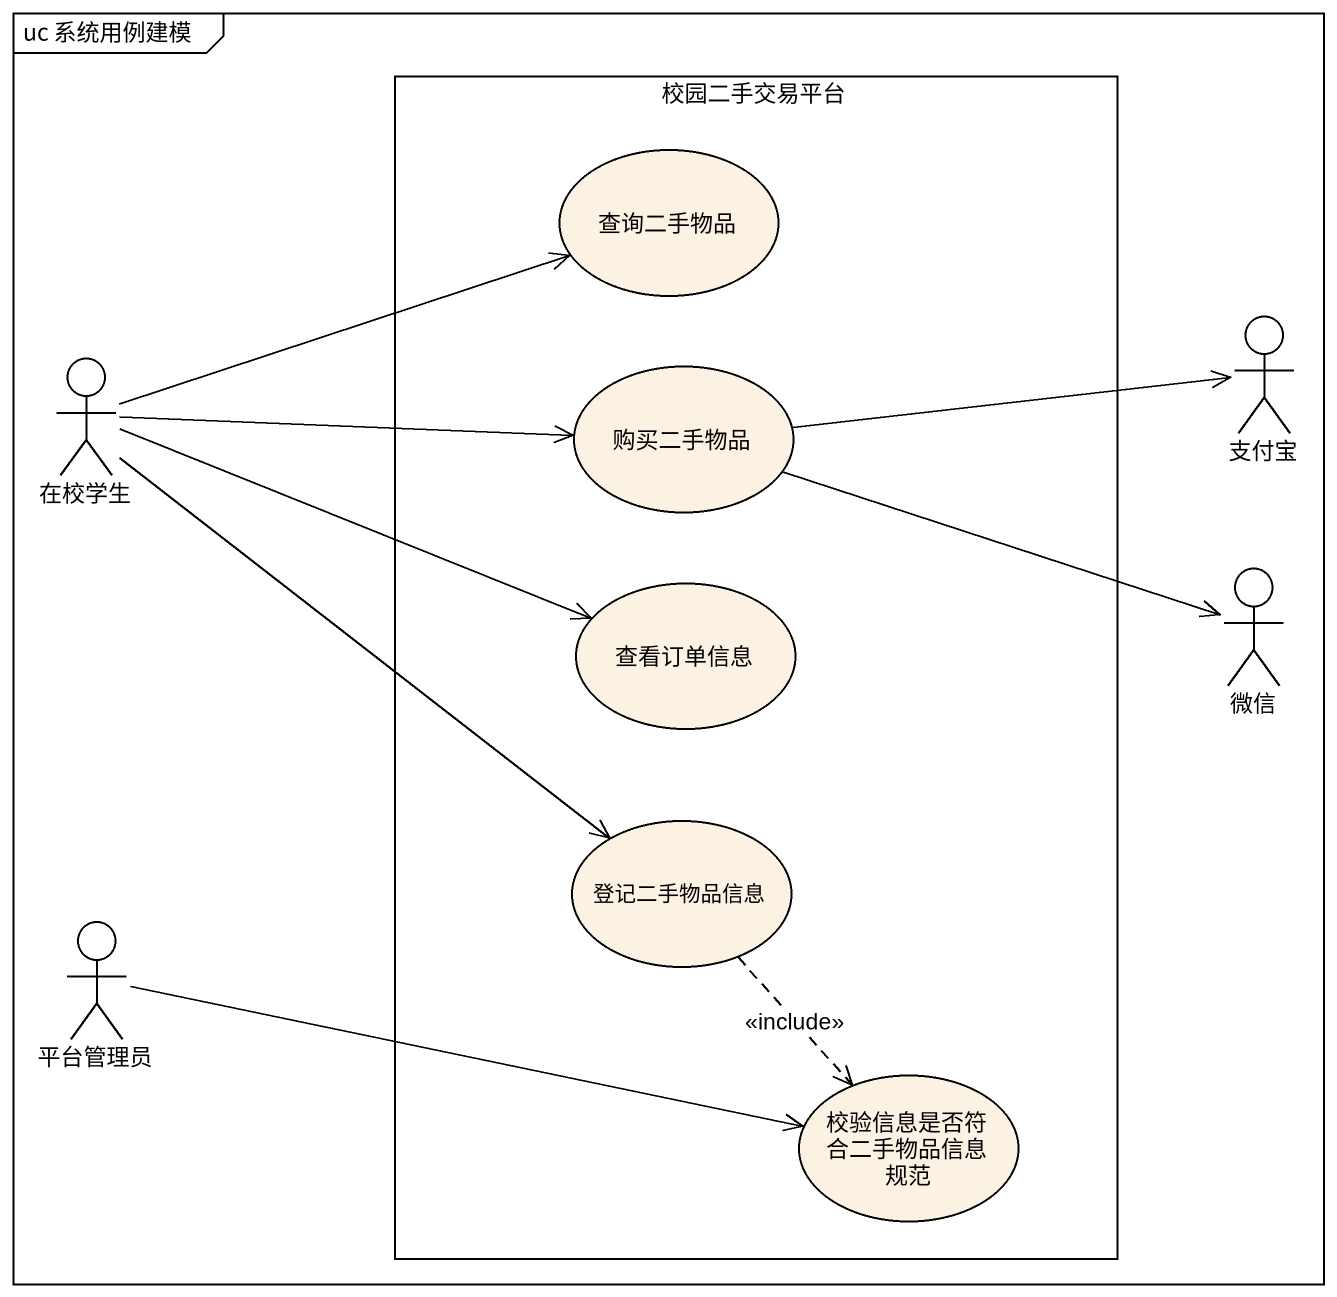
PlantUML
@startuml
mainframe uc 系统用例建模
rectangle 校园二手交易平台 {
  usecase 查询二手物品
  usecase 购买二手物品
  usecase 查看订单信息
  usecase 登记二手物品信息
  usecase 校验信息是否符合二手物品信息规范
}
actor 支付宝
actor 在校学生
actor 微信
actor 平台管理员
在校学生 -right-> 查询二手物品
在校学生 -right-> 购买二手物品
在校学生 -right-> 查看订单信息
在校学生 --> 登记二手物品信息
购买二手物品 -right-> 支付宝
购买二手物品 -right-> 微信
登记二手物品信息 ..> 校验信息是否符合二手物品信息规范 : <<include>>
平台管理员 -right-> 校验信息是否符合二手物品信息规范
@enduml
